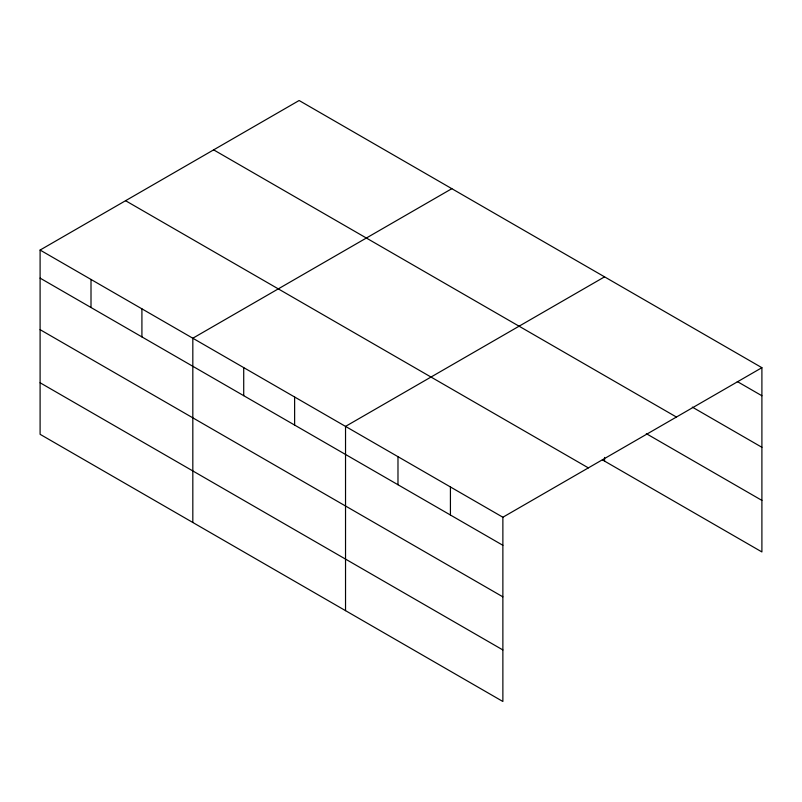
<?xml version="1.0" encoding="UTF-8"?>
<svg xmlns="http://www.w3.org/2000/svg" width="802" height="802" viewBox="0 0 802 802"><rect width="100%" height="100%" fill="white"/><g stroke="black" fill="none" stroke-linecap="round" stroke-linejoin="round"><path stroke-width="1.2" d="M602.392 459.857L761.9 551.946L761.9 367.687L299.126 100.511L40.1 250.054L40.1 434.313L502.874 701.489L502.874 517.24L40.1 250.054M451.837 188.681L192.821 338.223L192.821 522.483M604.558 276.85L345.532 426.393L345.532 610.653M502.874 517.24L761.9 367.687M737.279 381.541L761.9 395.757M692.327 407.125L761.9 447.295M213.643 149.864L676.427 417.04M646.302 433.661L761.9 500.398M125.573 200.711L588.357 467.887M40.1 278.124L502.874 545.3M40.1 329.662L502.874 596.848M40.1 382.765L502.874 649.951M604.558 457.421L604.558 461.1M450.423 486.954L450.423 515.024M397.982 456.679L397.982 484.739M294.625 397.01L294.625 425.07M243.718 367.617L243.718 395.677M141.914 308.84L141.914 336.9M91.007 279.447L91.007 307.507"/></g></svg>
